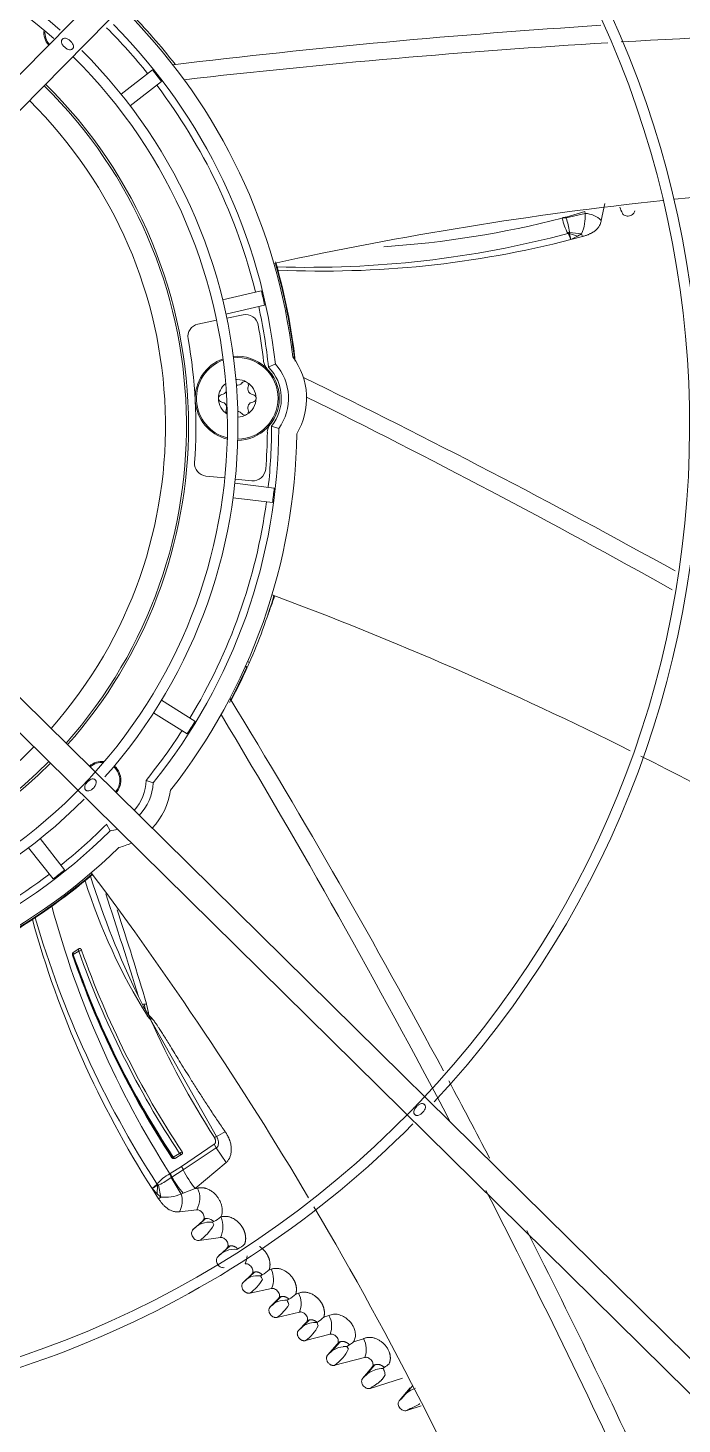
# Model space of a CAD drawing. Header units: millimetres. Extents: x 113490 to 142599, y -20467 to 115.
# Drawn here: x 131372.2 to 131527.9, y -10526.5 to -10194.2 of the extents above; entities that cross this region are included whole.
import ezdxf

# ---------------------------------------------------------------- set-up
doc = ezdxf.new("R2010")
doc.units = ezdxf.units.MM
doc.layers.add('DV3_0', color=7, linetype='Continuous')

msp = doc.modelspace()

# ---------------------------------------------------------------- linework, layer by layer
at = {"layer": 'DV3_0', "color": 7, "linetype": 'Continuous', "lineweight": 15}
for p, q in [((131455.86, -10118.57), (131305.36, -10271.19)), ((131310.28, -10274.75), (131460.19, -10122.73)), ((131401.88, -10204.23), (131394.44, -10210.05)), ((131404.03, -10206.99), (131396.6, -10212.8)), ((131508.72, -10240.09), (131509.54, -10236.04)), ((131499.42, -10239.5), (131499.4, -10239.42)), ((131500.38, -10239.46), (131500.33, -10239.31)), ((131504.85, -10238.41), (131500.38, -10239.46)), ((131500.39, -10239.5), (131500.38, -10239.46)), ((131500.79, -10243.18), (131501.15, -10242.76)), ((131500.83, -10243.21), (131501.16, -10242.9)), ((131500.88, -10243.26), (131500.83, -10243.21)), ((131500.88, -10243.26), (131501.12, -10243.17)), ((131501.16, -10242.9), (131501.15, -10242.76)), ((131504.04, -10243.26), (131501.16, -10242.9)), ((131504.24, -10243.88), (131501.46, -10244.62)), ((131427.8, -10256.82), (131418.6, -10258.94)), ((131428.59, -10260.23), (131419.39, -10262.35)), ((131412.71, -10264.76), (131417.15, -10263.84)), ((131419.6, -10263.33), (131423.48, -10262.52)), ((131429.5, -10274.99), (131431.14, -10274.23)), ((131430.24, -10288.99), (131431.94, -10289.57)), ((131623.33, -10603.11), (131314.04, -10298.11)), ((131310.48, -10303.03), (131619.15, -10607.41)), ((131419.12, -10301.36), (131414.6, -10300.91)), ((131430.87, -10303.76), (131421.5, -10302.61)), ((131425.55, -10302.01), (131421.6, -10301.61)), ((131430.44, -10307.23), (131421.07, -10306.08)), ((131412.01, -10359.27), (131404.01, -10354.27)), ((131410.16, -10362.24), (131402.15, -10357.24)), ((131400.37, -10373.32), (131402.06, -10373.94)), ((131390.99, -10383.74), (131391.79, -10385.35)), ((131378.24, -10396.79), (131372.42, -10389.35)), ((131380.99, -10394.63), (131375.18, -10387.19)), ((131383.16, -10414.2), (131384.45, -10413.35)), ((131382.87, -10414.9), (131382.93, -10414.8)), ((131383.05, -10414.8), (131384.34, -10413.95)), ((131400.71, -10428.77), (131400.61, -10428.62)), ((131400.71, -10428.77), (131400.7, -10428.63)), ((131400.92, -10428.97), (131400.91, -10428.67)), ((131408.84, -10465.24), (131416.58, -10459.94)), ((131416.58, -10459.94), (131417.09, -10460.82)), ((131416.62, -10458.31), (131417.12, -10458.09)), ((131406.71, -10463.08), (131406.53, -10463.15)), ((131408.34, -10462.11), (131406.84, -10463.01)), ((131408.89, -10462.31), (131407.39, -10463.22)), ((131409.23, -10466.03), (131417.09, -10460.82)), ((131417.09, -10460.82), (131419.41, -10464.29)), ((131406.12, -10466.91), (131408.84, -10465.24)), ((131406.51, -10467.76), (131409.23, -10466.03)), ((131402.92, -10469.5), (131402.96, -10469.44)), ((131402.92, -10469.5), (131403.08, -10469.71)), ((131402.96, -10469.44), (131403.35, -10469.66)), ((131402.97, -10469.39), (131403.48, -10469.61)), ((131403.35, -10469.66), (131403.48, -10469.61)), ((131403.89, -10472.51), (131403.35, -10469.66)), ((131406.05, -10466.95), (131406.12, -10466.91)), ((131406.35, -10467.87), (131406.38, -10467.85)), ((131406.38, -10467.85), (131406.51, -10467.76)), ((131408.75, -10471.78), (131406.38, -10467.85)), ((131403.36, -10472.9), (131401.8, -10470.48)), ((131412.09, -10470.49), (131409.23, -10471.59)), ((131408.33, -10475.98), (131412.42, -10475.53)), ((131413.87, -10478.14), (131411.54, -10480.25)), ((131414.44, -10477.69), (131412.74, -10479.23)), ((131416.16, -10478.51), (131416.51, -10478.33)), ((131416.52, -10479.13), (131416.16, -10478.51)), ((131418.08, -10482.14), (131413, -10482.86)), ((131417.42, -10486.72), (131419.58, -10484.71)), ((131420.27, -10484.15), (131418.58, -10485.71)), ((131421.98, -10484.94), (131422.18, -10484.83)), ((131423.89, -10483.67), (131423.83, -10483.69)), ((131430.11, -10489.69), (131429.66, -10489.81)), ((131423.48, -10492.83), (131425.48, -10490.91)), ((131426.14, -10490.36), (131423.96, -10492.44)), ((131427.57, -10491.26), (131428.03, -10490.99)), ((131427.57, -10491.26), (131427.83, -10491.66)), ((131427.83, -10491.66), (131428.06, -10492.09)), ((131430.22, -10494.27), (131425.05, -10495.36)), ((131432.49, -10496.2), (131430.38, -10498.27)), ((131436.66, -10495.39), (131435.98, -10495.59)), ((131429.91, -10498.66), (131431.83, -10496.75)), ((131436.86, -10499.88), (131431.53, -10501.14)), ((131433.93, -10497.07), (131434.37, -10496.8)), ((131434.17, -10497.57), (131434.38, -10498.09)), ((131436.66, -10504.22), (131438.52, -10502.31)), ((131436.66, -10504.22), (131437.73, -10503.22)), ((131439.16, -10501.76), (131437.13, -10503.83)), ((131441.06, -10502.32), (131441.21, -10502.75)), ((131441.21, -10502.75), (131441.33, -10503.17)), ((131443.88, -10500.67), (131442.68, -10501.06)), ((131444.15, -10505.13), (131438.33, -10506.66)), ((131452.11, -10506.2), (131449.74, -10506.96)), ((131443.57, -10510.16), (131445.89, -10507.49)), ((131446.56, -10506.92), (131444.63, -10509.13)), ((131447.26, -10508.1), (131448.13, -10508.05)), ((131448.13, -10508.05), (131448.75, -10507.64)), ((131448.13, -10508.05), (131448.35, -10508.34)), ((131448.35, -10508.34), (131448.57, -10508.66)), ((131452.39, -10510.67), (131445.29, -10512.54)), ((131451.91, -10515.69), (131454.16, -10512.99)), ((131454.83, -10512.41), (131452.99, -10514.6)), ((131456.73, -10513.26), (131457.05, -10513.04)), ((131451.91, -10515.69), (131453.25, -10514.41)), ((131461.4, -10515.62), (131453.7, -10518.02)), ((131456.29, -10513.3), (131456.73, -10513.26)), ((131457.08, -10513.96), (131457.16, -10514.24)), ((131460.62, -10521), (131463.23, -10517.9)), ((131463.89, -10517.35), (131461.12, -10520.61)), ((131465.82, -10522.16), (131462.45, -10523.3))]:
    msp.add_line(p, q, dxfattribs=at)
at = {"layer": 'DV3_0', "color": 7, "linetype": 'Continuous', "lineweight": 20}
for p, q in [((131499.42, -10239.52), (131499.42, -10239.5)), ((131500.33, -10239.31), (131504.82, -10237.9)), ((131504.82, -10237.9), (131504.85, -10238.41)), ((131500.83, -10243.21), (131500.79, -10243.18)), ((131501.46, -10244.62), (131500.88, -10243.26)), ((131501.12, -10243.17), (131503.07, -10243.84)), ((131503.07, -10243.84), (131501.46, -10244.62)), ((131504.04, -10243.26), (131503.07, -10243.84)), ((131504.24, -10243.88), (131504.04, -10243.26)), ((131424.38, -10346.6), (131424.25, -10346.54)), ((131399.5, -10426.65), (131398.54, -10424.79)), ((131400.27, -10428.05), (131399.95, -10426.6)), ((131400.91, -10428.67), (131400.49, -10426.55)), ((131400.61, -10428.62), (131400.27, -10428.05)), ((131400.61, -10428.62), (131400.7, -10428.63)), ((131400.91, -10429.06), (131400.67, -10429.39)), ((131401.44, -10430.2), (131400.67, -10429.39)), ((131400.7, -10428.63), (131400.91, -10428.67)), ((131400.82, -10428.94), (131400.71, -10428.77)), ((131400.82, -10428.94), (131400.92, -10428.97)), ((131400.91, -10429.06), (131400.92, -10428.97)), ((131401.17, -10429.63), (131400.91, -10429.06)), ((131401.44, -10430.2), (131401.17, -10429.63)), ((131401.44, -10430.2), (131401.68, -10429.87)), ((131417.12, -10458.09), (131401.44, -10430.2)), ((131419.41, -10464.29), (131412.09, -10470.49)), ((131401.8, -10470.48), (131402.92, -10469.5)), ((131402.96, -10469.44), (131402.97, -10469.39)), ((131403.08, -10469.71), (131403.04, -10471.76)), ((131406.03, -10466.96), (131406.05, -10466.95)), ((131403.04, -10471.76), (131401.8, -10470.48)), ((131403.89, -10472.51), (131403.04, -10471.76)), ((131403.36, -10472.9), (131403.89, -10472.51)), ((131409.23, -10471.59), (131408.75, -10471.78))]:
    msp.add_line(p, q, dxfattribs=at)
at = {"layer": 'DV3_0', "color": 7, "linetype": 'Continuous', "lineweight": 15}
for centre, radius, start, end in [((131296.24, -10288.99), 236, 317.0271, 45.7088), ((131296.24, -10288.99), 233.5, 316.4663, 45.8392), ((131296.24, -10288.99), 126, 48.3991, 135.1791), ((131296.24, -10288.99), 123.5, 48.3006, 90), ((131296.24, -10288.99), 140.5, 37.8001, 44.5323), ((131296.24, -10288.99), 134, 38.7483, 45.0009), ((131296.24, -10288.99), 135.7, 6.2429, 44.7571), ((131296.24, -10288.99), 140, 6.7677, 44.2323), ((131626.61, -12030.74), 1840.9, 93.67624, 96.85972), ((131626.5, -12115.65), 1921.39, 90.02851, 93.37418), ((131380.55, -10195.35), 4.5, 172.604, 221.7492), ((131380.55, -10195.35), 4.25, 174.8173, 221.5341), ((131296.24, -10288.99), 126, 318.4756, 45.1616), ((131626.5, -12115.65), 1921.39, 93.4677, 96.48783), ((131296.24, -10288.99), 123.5, 317.6348, 45.2819), ((131296.24, -10288.99), 113.75, 318.4247, 45.4011), ((131296.24, -10288.99), 114.25, 0, 45.4011), ((131296.24, -10288.99), 134, 13.7483, 37.2517), ((131616.17, -11102.61), 872.25, 88.82742, 95.92318), ((131616.17, -11102.61), 872.25, 96.10944, 102.2715), ((131518.21, -10235.69), 5.19, 193.4825, 210.9685), ((131441.98, -10016.98), 229.83, 273.7436, 284.4718), ((131500.02, -10242.43), 3, 83.1052, 101.6036), ((131499.97, -10242.43), 2.96, 81.7265, 100.6224), ((131510.33, -10237.54), 11.08, 190.2785, 210.594), ((131470.61, -10248.16), 31.02, 10.0291, 16.2291), ((131504.73, -10243.98), 5.57, 44.234, 88.773), ((131439.03, -10010.5), 240.73, 268.2172, 284.865), ((131500.7, -10242.97), 0.473, 334.4881, 7.6188), ((131442.47, -10016.41), 235.71, 267.3918, 284.4925), ((131296.24, -10288.99), 140.5, 6.3104, 16.1431), ((131296.24, -10288.99), 134, 5.9991, 12.2517), ((131424.09, -10265.46), 3, 10.4277, 101.75), ((131413.32, -10267.7), 3, 101.75, 190.3054), ((131296.24, -10288.99), 133, 6.6363, 10.4277), ((131296.24, -10288.99), 116, 355.6946, 10.3054), ((131422.07, -10282.4), 10, 109.6905, 256.3095), ((131422.07, -10282.4), 10, 0, 95.2742), ((131431.33, -10273.27), 3, 186.6363, 224.568), ((131422.07, -10282.4), 16.5, 329.1138, 36.8862), ((131422.07, -10282.4), 10.5, 321.1098, 44.8902), ((131422.07, -10282.4), 12.2, 324.0148, 41.9852), ((131422.07, -10282.4), 4.48, 127.8113, 180), ((131418.19, -10280.16), 1.36, 277.5224, 338.4565), ((131422.07, -10282.4), 4.48, 90, 94.0175), ((131422.07, -10277.92), 1.36, 261.428, 322.4776), ((131422.07, -10282.4), 4.47, 60, 90), ((131423.86, -10279.3), 0.895, 60, 142.4776), ((131422.07, -10282.4), 4.48, 0, 60), ((131423.86, -10279.3), 0.895, 337.5224, 60), ((131425.94, -10280.16), 1.36, 157.5224, 262.4776), ((130632.29, -11933.2), 1841.3, 60.95292, 64.05747), ((131418.49, -10282.4), 0.895, 97.5224, 180), ((131422.07, -10282.4), 4.48, 180, 238.1887), ((131418.49, -10282.4), 0.895, 180, 262.4776), ((131418.19, -10284.63), 1.36, 337.5224, 82.4776), ((131422.07, -10282.4), 10, 270, 0), ((131422.07, -10282.4), 4.48, 300, 0), ((131425.94, -10284.63), 1.36, 97.5224, 202.4776), ((131425.65, -10282.4), 0.895, 0, 82.4776), ((131425.65, -10282.4), 0.895, 277.5224, 0), ((130586.55, -12004.18), 1921.33, 60.74083, 63.6758), ((131420.28, -10285.5), 0.895, 157.5224, 230.5125), ((131422.07, -10286.87), 1.36, 37.5224, 84.745), ((131422.07, -10282.4), 4.48, 271.9825, 300), ((131423.86, -10285.5), 0.895, 217.5224, 300), ((131423.86, -10285.5), 0.895, 300, 22.4776), ((131296.24, -10288.99), 114.25, 318.4114, 0), ((131296.24, -10288.99), 135.7, 321.2429, 359.7571), ((131296.24, -10288.99), 133, 355.5723, 359.3637), ((131432.23, -10290.5), 3, 141.432, 179.3637), ((131296.24, -10288.99), 134, 353.7483, 0.0009), ((131296.24, -10288.99), 140, 321.7677, 359.2323), ((131414.9, -10297.92), 3, 175.6946, 264.25), ((131425.85, -10299.03), 3, 264.25, 355.5723), ((131296.24, -10288.99), 134, 328.7483, 352.2517), ((131296.24, -10288.99), 140.5, 336.3104, 343.3028), ((131309.83, -10290), 127.37, 339.734, 341.9536), ((131125.51, -11146.42), 872.25, 63.43384, 69.5445), ((131296.24, -10288.99), 140.5, 332.3654, 335.7939), ((129849.13, -11313.07), 1840.9, 28.22591, 31.40572), ((129771.86, -11348.24), 1921.39, 27.72245, 31.03383), ((131296.24, -10288.99), 134, 320.9991, 327.2517), ((131296.24, -10288.99), 114.25, 251.4688, 315.4011), ((131296.24, -10288.99), 113.75, 252.7316, 315.4011), ((131389.87, -10373.3), 4.5, 82.604, 131.7492), ((131389.87, -10373.3), 4.25, 84.8173, 131.5341), ((131389.87, -10373.3), 4.25, 0, 48), ((131389.87, -10373.3), 4.5, 0, 48), ((131125.51, -11146.42), 872.25, 56.07412, 63.24774), ((131296.24, -10288.99), 123.5, 316.2428, 317.6348), ((131389.87, -10373.3), 4.25, 319.2681, 0), ((131389.87, -10373.3), 4.5, 318, 0), ((131389.87, -10373.3), 10.5, 316.9653, 359.8902), ((131296.24, -10288.99), 123.5, 226.1082, 316.2428), ((131389.87, -10373.3), 12.2, 316.7471, 356.9852), ((131389.87, -10373.3), 16.5, 316.3964, 351.8862), ((131296.24, -10288.99), 126, 270, 315.2026), ((131296.24, -10288.99), 135.7, 276.2429, 314.7571), ((131296.24, -10288.99), 134, 308.7483, 315.0009), ((131389.87, -10373.3), 12.2, 279.0148, 287.4816), ((131296.24, -10288.99), 140, 276.7677, 314.2323), ((131389.87, -10373.3), 16.5, 284.1138, 295.142), ((131296.24, -10288.99), 134, 283.7483, 307.2517), ((131296.24, -10288.99), 140.5, 299.6325, 310.6019), ((130689.06, -10918.01), 872.25, 30.70257, 36.8175), ((131600.14, -10343.25), 230.17, 195.1216, 212.5095), ((131600.64, -10343.63), 235.85, 195.4508, 212.5348), ((131605.36, -10338.44), 241.06, 196.2834, 212.9029), ((131383.48, -10414.74), 0.635, 120.3769, 194.3524), ((131585.84, -10345.28), 214.58, 198.9328, 213.3194), ((131383.39, -10414.63), 0.493, 117.9807, 200.505), ((131587.03, -10344.28), 215.94, 199.0626, 213.3779), ((131587.49, -10343.91), 216.38, 199.1244, 213.3976), ((131383.63, -10410.79), 3.25, 282.6415, 295.2259), ((131591.01, -10341.02), 219.15, 199.4393, 213.5401), ((131591.29, -10340.87), 218.76, 199.4529, 213.5312), ((131403.43, -10427.07), 3.21, 215.5979, 218.278), ((131592.32, -10345.25), 208.93, 203.992, 212.7603), ((131296.24, -10288.99), 551.5, 285.4775, 344.5225), ((129849.13, -11313.07), 1840.9, 27.49382, 28.13982), ((131296.24, -10288.99), 233.5, 315.7154, 316.4663), ((131296.24, -10288.99), 233.5, 225.7814, 315.7154), ((131296.24, -10288.99), 236, 270, 315.2644), ((131396.17, -10417.63), 45.56, 297.3771, 300.36), ((131406.27, -10462.06), 1.11, 293.1128, 301.0288), ((131407.12, -10462.82), 0.486, 212.6809, 304.1901), ((131405.14, -10456.64), 6.34, 300.3343, 306.7823), ((131411.35, -10476.8), 11.19, 118.3562, 138.4923), ((131403.14, -10469.23), 0.478, 262.6265, 295.5933), ((131389.15, -10442.63), 30.55, 297.9795, 304.2758), ((131403.46, -10468.36), 2.93, 9.6098, 28.6807), ((131403.47, -10468.42), 2.97, 10.9843, 29.6557), ((131403.45, -10473.38), 5.53, 331.8842, 16.797), ((131377.12, -10292.84), 181.06, 281.1372, 281.3151), ((131407.43, -10472.73), 5.72, 330.7489, 24.2522), ((129771.86, -11348.24), 1921.39, 24.56568, 27.16861), ((130689.06, -10918.01), 872.25, 23.32871, 30.53654), ((131415.46, -10483.66), 5.2, 82.2332, 138.9483), ((131407.01, -10473.69), 10.96, 303.1447, 330.2122), ((131414.06, -10472.7), 6.13, 293.4978, 312.3418), ((131412.66, -10479.56), 6, 334.5296, 22.8148), ((131418.27, -10477.3), 0.106, 127.455, 138.9521), ((129849.13, -11313.07), 1840.9, 24.60001, 26.89057), ((131421.38, -10490.13), 5.22, 83.3621, 139.2655), ((131419.66, -10479.42), 5.97, 295.061, 314.3575), ((131418.79, -10486.06), 5.64, 335.6062, 355.4046), ((131425.43, -10485.67), 5.92, 296.0332, 315.5868), ((131425.29, -10492.1), 5.39, 336.3081, 26.5856), ((131426.95, -10495.75), 4.54, 82.1058, 139.9003), ((131420.46, -10488.1), 8.58, 302.2935, 332.2899), ((131431.7, -10491.55), 5.89, 296.95, 316.6197), ((131432.08, -10497.84), 5.2, 336.8968, 28.1141), ((131433.37, -10501.54), 4.5, 82.8527, 140.2674), ((131425.56, -10492.71), 10.33, 305.3082, 328.6579), ((131428.1, -10500.13), 6.59, 22.8107, 27.6678), ((131440.77, -10507.86), 5.55, 87.0019, 123.1926), ((131432.19, -10498.33), 10.35, 306.4065, 332.1042), ((131438.32, -10497.14), 5.86, 297.8556, 317.9842), ((131439.48, -10503.17), 5.06, 337.2472, 29.5928), ((131447.73, -10508.72), 5.06, 337.3362, 29.9393), ((131447.87, -10513.53), 5.46, 96.3262, 141.9258), ((131438.88, -10503.8), 10.84, 306.252, 333.384), ((131446, -10502.5), 5.83, 298.135, 309.9847), ((131454.15, -10507.99), 5.82, 299.8593, 314.3251), ((131456.96, -10519.87), 6.6, 95.7956, 124.1612), ((131451.27, -10515.53), 6.03, 7.0938, 12.3213), ((131469.7, -10528.19), 11.58, 133.2213, 141.6416), ((131466.24, -10523.81), 6.04, 106.4811, 137.7838)]:
    msp.add_arc(centre, radius, start, end, dxfattribs=at)
at = {"layer": 'DV3_0', "color": 7, "linetype": 'Continuous', "lineweight": 20}
for centre, radius, start, end in [((131296.24, -10288.99), 108.75, 318.5638, 45.4011), ((131500.19, -10242.2), 2.89, 87.0676, 105.6955), ((131494.28, -10239.14), 10.59, 337.0766, 3.9275), ((131466.14, -10252.08), 36.1, 11.929, 14.2834), ((131296.24, -10288.99), 140.35, 6.5068, 15.9471), ((131422.07, -10282.4), 9.71, 110.0694, 255.9306), ((131422.07, -10282.4), 9.71, 0, 95.2074), ((131422.07, -10282.4), 9.71, 270.7926, 0), ((131296.24, -10288.99), 140.35, 332.0548, 335.7939), ((131296.24, -10288.99), 108.75, 249.0395, 315.4011), ((131296.24, -10288.99), 140.35, 299.6151, 310.5445), ((131591.69, -10331.41), 214.54, 197.5546, 205.8027), ((131521.78, -10354.14), 142.58, 197.5793, 211.8537), ((130121.51, -10815.84), 1335.56, 17.02527, 18.12677), ((130665.91, -10644.7), 766.29, 16.54046, 18.29437), ((131440.79, -10404.77), 46.74, 207.9173, 209.8819), ((131516.79, -10319.85), 159.23, 223.3026, 223.7042), ((131406.42, -10466.94), 2.96, 17.8925, 35.1018), ((131427.02, -10457.75), 19.62, 204.9566, 220.4757), ((131383.6, -10438.77), 36.56, 299.8509, 302.1929), ((131403.74, -10468.5), 2.86, 14.9315, 33.7265), ((131424.56, -10457.83), 20.6, 208.8348, 221.922), ((131404.79, -10461.92), 10.63, 265.1255, 291.8661)]:
    msp.add_arc(centre, radius, start, end, dxfattribs=at)
at = {"layer": 'DV3_0', "color": 7, "linetype": 'Continuous', "lineweight": 15}
for centre, major_axis, ratio, start_param, end_param in [((131399.76, -10208.11), (13.43, -17.19), 0.186545, 1.490488, 1.651105), ((131424.24, -10259.44), (4.91, -21.26), 0.186545, 1.490488, 1.651105), ((131426.63, -10305), (-2.66, -21.65), 0.186545, 1.490488, 1.651105), ((131252.75, -10274.04), (176.32, -60.71), 0.866796, -0.078814, -0.070986), ((131407.65, -10358.61), (-11.56, -18.5), 0.186545, 1.490488, 1.651105), ((131377.12, -10392.51), (-17.19, -13.43), 0.186545, 1.490488, 1.651105)]:
    msp.add_ellipse(centre, major_axis=major_axis, ratio=ratio, start_param=start_param, end_param=end_param, dxfattribs=at)
at = {"layer": 'DV3_0', "color": 7, "linetype": 'Continuous', "lineweight": 20}
for centre, major_axis, ratio, start_param, end_param in [((131423.93, -10346.39), (0.456, -0.205), 0.498451, 0, 1.57124), ((131423.93, -10346.39), (0.302, -0.399), 0.432332, 0.901374, 1.803204), ((131424.44, -10345.24), (0.458, -0.201), 0.498743, 0, 1.571241), ((131379.24, -10442.2), (36.82, 12.36), 0.272936, 0.884781, 0.899668), ((131379.24, -10442.2), (36.82, 12.36), 0.272936, 0.867185, 0.884781)]:
    msp.add_ellipse(centre, major_axis=major_axis, ratio=ratio, start_param=start_param, end_param=end_param, dxfattribs=at)
at = {"layer": 'DV3_0', "color": 7, "linetype": 'Continuous', "lineweight": 15}
for points, knots in [([(131382.87, -10199.23), (131382.82, -10199.27), (131382.73, -10199.35), (131382.49, -10199.46), (131382.09, -10199.5), (131381.65, -10199.32), (131381.26, -10199.05), (131380.85, -10198.7), (131380.44, -10198.24), (131380.2, -10197.71), (131380.22, -10197.32), (131380.33, -10197.09), (131380.41, -10197), (131380.45, -10196.95)], [0, 0, 0, 0, 0.040646, 0.082274, 0.181944, 0.323646, 0.41357, 0.509807, 0.690903, 0.824258, 0.919018, 0.959797, 1, 1, 1, 1]), ([(131380.45, -10196.95), (131380.5, -10196.91), (131380.59, -10196.83), (131380.83, -10196.71), (131381.24, -10196.67), (131381.68, -10196.85), (131382.08, -10197.11), (131382.39, -10197.38), (131382.67, -10197.68), (131382.94, -10198.05), (131383.13, -10198.46), (131383.1, -10198.85), (131382.99, -10199.09), (131382.91, -10199.18), (131382.87, -10199.23)], [0, 0, 0, 0, 0.040717, 0.082601, 0.183674, 0.325225, 0.413967, 0.5088, 0.602375, 0.688214, 0.822702, 0.918959, 0.959862, 1, 1, 1, 1]), ([(131504.24, -10243.88), (131504.36, -10243.85), (131504.59, -10243.79), (131504.93, -10243.68), (131505.25, -10243.57), (131505.55, -10243.46), (131505.83, -10243.34), (131506.1, -10243.21), (131506.36, -10243.09), (131506.59, -10242.96), (131506.82, -10242.82), (131507.03, -10242.68), (131507.22, -10242.53), (131507.4, -10242.38), (131507.62, -10242.19), (131507.87, -10241.93), (131508.12, -10241.6), (131508.33, -10241.25), (131508.5, -10240.88), (131508.63, -10240.5), (131508.69, -10240.23), (131508.72, -10240.09)], [0, 0, 0, 0, 0.056641, 0.110783, 0.162557, 0.212098, 0.259543, 0.305035, 0.348719, 0.390746, 0.431269, 0.470446, 0.508434, 0.545395, 0.581486, 0.649318, 0.716602, 0.784371, 0.853612, 0.925225, 1, 1, 1, 1]), ([(131513.76, -10238.37), (131513.81, -10238.49), (131513.98, -10238.71), (131514.37, -10238.95), (131514.87, -10239.05), (131515.41, -10239), (131515.92, -10238.81), (131516.31, -10238.52), (131516.58, -10238.18), (131516.68, -10237.92), (131516.7, -10237.79)], [0, 0, 0, 0, 0.124936, 0.249948, 0.37496, 0.499972, 0.624984, 0.749995, 0.875007, 1, 1, 1, 1]), ([(131386, -10375.62), (131385.96, -10375.58), (131385.88, -10375.49), (131385.76, -10375.25), (131385.73, -10374.84), (131385.91, -10374.4), (131386.17, -10374.01), (131386.53, -10373.6), (131386.99, -10373.19), (131387.52, -10372.95), (131387.9, -10372.98), (131388.14, -10373.09), (131388.23, -10373.17), (131388.27, -10373.2)], [0, 0, 0, 0, 0.040646, 0.082274, 0.181944, 0.323646, 0.41357, 0.509807, 0.690903, 0.824258, 0.919018, 0.959797, 1, 1, 1, 1]), ([(131388.27, -10373.2), (131388.31, -10373.25), (131388.4, -10373.34), (131388.51, -10373.59), (131388.55, -10373.99), (131388.38, -10374.44), (131388.12, -10374.83), (131387.85, -10375.15), (131387.55, -10375.43), (131387.18, -10375.7), (131386.77, -10375.88), (131386.38, -10375.85), (131386.14, -10375.74), (131386.05, -10375.66), (131386, -10375.62)], [0, 0, 0, 0, 0.040717, 0.082601, 0.183674, 0.325225, 0.413967, 0.5088, 0.602375, 0.688214, 0.822702, 0.918959, 0.959862, 1, 1, 1, 1]), ([(131384.34, -10413.95), (131384.28, -10413.84), (131384.26, -10413.71), (131384.3, -10413.48), (131384.36, -10413.39), (131384.45, -10413.35)], [0, 0, 0, 0, 0.5, 0.5, 1, 1, 1, 1]), ([(131384.45, -10413.35), (131384.46, -10413.34), (131384.49, -10413.33), (131384.54, -10413.31), (131384.6, -10413.31), (131384.67, -10413.33), (131384.75, -10413.37), (131384.84, -10413.43), (131384.91, -10413.52), (131384.98, -10413.62), (131385, -10413.69), (131385.02, -10413.72)], [0, 0, 0, 0, 0.075079, 0.150644, 0.228664, 0.352639, 0.477385, 0.607267, 0.740203, 0.871682, 1, 1, 1, 1]), ([(131383.05, -10414.8), (131383.02, -10414.8), (131382.97, -10414.81), (131382.94, -10414.81), (131382.93, -10414.8)], [0, 0, 0, 0, 0.499963, 1, 1, 1, 1]), ([(131383.05, -10414.8), (131383.05, -10414.78), (131383.03, -10414.74), (131383.01, -10414.69), (131382.99, -10414.62), (131382.98, -10414.54), (131382.98, -10414.44), (131383.01, -10414.36), (131383.05, -10414.29), (131383.1, -10414.23), (131383.14, -10414.21), (131383.16, -10414.2)], [0, 0, 0, 0, 0.068654, 0.146101, 0.232585, 0.334041, 0.480381, 0.632297, 0.740255, 0.880768, 1, 1, 1, 1]), ([(131464.33, -10452.86), (131464.29, -10452.81), (131464.21, -10452.72), (131464.09, -10452.49), (131464.06, -10452.09), (131464.23, -10451.65), (131464.5, -10451.26), (131464.77, -10450.95), (131465.08, -10450.67), (131465.45, -10450.4), (131465.87, -10450.21), (131466.26, -10450.24), (131466.49, -10450.35), (131466.58, -10450.43), (131466.63, -10450.47)], [0, 0, 0, 0, 0.040488, 0.081902, 0.180627, 0.320355, 0.409206, 0.504808, 0.600124, 0.687341, 0.822717, 0.918807, 0.959755, 1, 1, 1, 1]), ([(131466.63, -10450.47), (131466.67, -10450.51), (131466.75, -10450.6), (131466.87, -10450.85), (131466.9, -10451.25), (131466.73, -10451.68), (131466.46, -10452.07), (131466.19, -10452.38), (131465.89, -10452.66), (131465.52, -10452.94), (131465.1, -10453.12), (131464.7, -10453.09), (131464.47, -10452.98), (131464.37, -10452.9), (131464.33, -10452.86)], [0, 0, 0, 0, 0.040529, 0.082096, 0.181604, 0.321297, 0.409637, 0.504692, 0.598943, 0.685714, 0.821727, 0.918717, 0.959765, 1, 1, 1, 1]), ([(131407.39, -10463.22), (131407.36, -10463.23), (131407.32, -10463.26), (131407.24, -10463.29), (131407.16, -10463.32), (131407.06, -10463.34), (131406.94, -10463.35), (131406.81, -10463.34), (131406.7, -10463.3), (131406.6, -10463.24), (131406.55, -10463.18), (131406.53, -10463.15)], [0, 0, 0, 0, 0.099456, 0.197178, 0.293807, 0.390006, 0.537714, 0.671041, 0.795208, 0.901241, 1, 1, 1, 1]), ([(131406.84, -10463.01), (131406.91, -10463.12), (131407.02, -10463.2), (131407.22, -10463.28), (131407.32, -10463.27), (131407.39, -10463.22)], [0, 0, 0, 0, 0.5, 0.5, 1, 1, 1, 1]), ([(131408.34, -10462.11), (131408.35, -10462.12), (131408.37, -10462.15), (131408.41, -10462.19), (131408.44, -10462.22), (131408.49, -10462.26), (131408.54, -10462.3), (131408.63, -10462.35), (131408.73, -10462.36), (131408.82, -10462.35), (131408.87, -10462.32), (131408.89, -10462.31)], [0, 0, 0, 0, 0.074951, 0.140477, 0.196539, 0.243124, 0.374483, 0.49079, 0.674123, 0.840338, 1, 1, 1, 1]), ([(131408.94, -10461.71), (131408.95, -10461.73), (131408.97, -10461.77), (131409, -10461.83), (131409.02, -10461.9), (131409.04, -10461.98), (131409.04, -10462.07), (131409.02, -10462.17), (131408.97, -10462.25), (131408.92, -10462.29), (131408.89, -10462.31)], [0, 0, 0, 0, 0.086581, 0.173323, 0.261691, 0.392619, 0.521302, 0.685994, 0.841523, 1, 1, 1, 1]), ([(131403.36, -10472.9), (131403.43, -10473), (131403.56, -10473.2), (131403.77, -10473.49), (131403.97, -10473.76), (131404.17, -10474.01), (131404.37, -10474.24), (131404.57, -10474.46), (131404.77, -10474.66), (131404.97, -10474.85), (131405.17, -10475.02), (131405.37, -10475.17), (131405.57, -10475.31), (131405.76, -10475.44), (131406.02, -10475.59), (131406.34, -10475.74), (131406.73, -10475.88), (131407.12, -10475.97), (131407.52, -10476.02), (131407.93, -10476.03), (131408.2, -10476), (131408.33, -10475.98)], [0, 0, 0, 0, 0.057027, 0.111487, 0.163518, 0.213259, 0.260853, 0.306447, 0.350191, 0.392239, 0.432746, 0.471873, 0.509778, 0.546624, 0.582569, 0.6503, 0.717455, 0.785065, 0.854112, 0.925494, 1, 1, 1, 1]), ([(131412.64, -10470.38), (131412.7, -10470.36), (131412.82, -10470.33), (131413, -10470.3), (131413.18, -10470.28), (131413.36, -10470.27), (131413.55, -10470.26), (131413.73, -10470.27), (131413.92, -10470.29), (131414.11, -10470.32), (131414.3, -10470.35), (131414.49, -10470.4), (131414.68, -10470.46), (131415.08, -10470.6), (131415.67, -10470.88), (131416.41, -10471.4), (131417.02, -10472.01), (131417.52, -10472.64), (131417.9, -10473.29), (131418.21, -10473.96), (131418.38, -10474.56), (131418.47, -10475.06), (131418.51, -10475.44), (131418.52, -10475.82), (131418.49, -10476.18), (131418.43, -10476.54), (131418.34, -10476.89), (131418.25, -10477.11), (131418.21, -10477.22)], [0, 0, 0, 0, 0.01916, 0.038106, 0.056888, 0.075557, 0.094165, 0.112765, 0.131411, 0.150154, 0.169045, 0.188136, 0.207474, 0.227106, 0.308139, 0.388604, 0.471786, 0.538196, 0.605101, 0.673066, 0.74109, 0.778944, 0.816044, 0.852661, 0.889074, 0.925575, 0.962455, 1, 1, 1, 1]), ([(131412.42, -10475.53), (131412.88, -10475.48), (131413.44, -10475.75), (131414.01, -10476.54), (131414.15, -10476.88), (131414.21, -10477.56), (131414.12, -10477.91), (131413.87, -10478.14)], [0, 0, 0, 0, 0.5, 0.5, 0.75, 0.75, 1, 1, 1, 1]), ([(131416.51, -10478.33), (131416.05, -10477.9), (131415.49, -10477.63), (131414.52, -10477.56), (131414.1, -10477.75), (131413.87, -10478.14)], [0, 0, 0, 0, 0.5, 0.5, 1, 1, 1, 1]), ([(131423.83, -10483.69), (131423.85, -10483.64), (131423.89, -10483.53), (131423.94, -10483.37), (131423.98, -10483.2), (131424.01, -10483.04), (131424.04, -10482.87), (131424.06, -10482.71), (131424.07, -10482.54), (131424.08, -10482.37), (131424.07, -10482.2), (131424.07, -10482.04), (131424.05, -10481.87), (131424.03, -10481.71), (131424.01, -10481.55), (131423.97, -10481.39), (131423.94, -10481.23), (131423.9, -10481.07), (131423.85, -10480.92), (131423.8, -10480.76), (131423.74, -10480.62), (131423.69, -10480.47), (131423.62, -10480.32), (131423.56, -10480.18), (131423.49, -10480.05), (131423.42, -10479.91), (131423.34, -10479.78), (131423.27, -10479.65), (131423.19, -10479.53), (131423.1, -10479.41), (131423.02, -10479.29), (131422.94, -10479.18), (131422.85, -10479.07), (131422.77, -10478.97), (131422.68, -10478.86), (131422.59, -10478.77), (131422.37, -10478.53), (131422, -10478.19), (131421.45, -10477.79), (131420.9, -10477.49), (131420.43, -10477.3), (131420.04, -10477.19), (131419.72, -10477.13), (131419.4, -10477.09), (131419.09, -10477.08), (131418.79, -10477.1), (131418.49, -10477.14), (131418.3, -10477.19), (131418.21, -10477.22)], [0, 0, 0, 0, 0.018271, 0.036367, 0.054293, 0.072053, 0.089651, 0.107087, 0.124357, 0.141458, 0.15839, 0.17515, 0.19174, 0.208158, 0.224405, 0.240482, 0.256387, 0.272115, 0.287663, 0.303028, 0.318207, 0.3332, 0.348005, 0.36262, 0.377045, 0.391281, 0.405327, 0.419176, 0.432823, 0.446261, 0.459487, 0.4725, 0.485297, 0.497878, 0.510245, 0.522398, 0.534339, 0.599607, 0.661765, 0.720651, 0.776416, 0.808812, 0.841042, 0.873103, 0.905011, 0.936795, 0.968461, 1, 1, 1, 1]), ([(131411.54, -10480.25), (131411.44, -10480.33), (131411.28, -10480.56), (131411.18, -10481), (131411.24, -10481.51), (131411.45, -10482.01), (131411.79, -10482.43), (131412.18, -10482.72), (131412.59, -10482.87), (131412.86, -10482.88), (131413, -10482.86)], [0, 0, 0, 0, 0.124936, 0.249948, 0.37496, 0.499972, 0.624983, 0.749995, 0.875007, 1, 1, 1, 1]), ([(131419.58, -10484.71), (131419.62, -10484.66), (131419.71, -10484.57), (131419.84, -10484.33), (131419.91, -10483.96), (131419.84, -10483.46), (131419.61, -10482.97), (131419.27, -10482.56), (131418.87, -10482.28), (131418.52, -10482.16), (131418.26, -10482.13), (131418.14, -10482.14), (131418.08, -10482.14)], [0, 0, 0, 0, 0.059896, 0.120557, 0.250312, 0.386572, 0.52658, 0.661624, 0.782933, 0.893402, 0.946876, 1, 1, 1, 1]), ([(131422.18, -10484.83), (131422.15, -10484.8), (131422.09, -10484.73), (131421.99, -10484.64), (131421.89, -10484.56), (131421.78, -10484.48), (131421.67, -10484.41), (131421.56, -10484.34), (131421.45, -10484.29), (131421.34, -10484.24), (131421.23, -10484.19), (131421.11, -10484.16), (131421, -10484.13), (131420.89, -10484.11), (131420.78, -10484.1), (131420.66, -10484.1), (131420.56, -10484.11), (131420.45, -10484.12), (131420.34, -10484.15), (131420.24, -10484.18), (131420.14, -10484.22), (131420.05, -10484.26), (131419.96, -10484.32), (131419.87, -10484.38), (131419.79, -10484.45), (131419.71, -10484.53), (131419.64, -10484.62), (131419.6, -10484.68), (131419.58, -10484.71)], [0, 0, 0, 0, 0.036444, 0.072973, 0.109626, 0.146433, 0.183416, 0.220587, 0.257954, 0.295519, 0.333281, 0.371238, 0.409385, 0.447719, 0.486241, 0.524952, 0.563852, 0.602932, 0.642178, 0.681573, 0.721097, 0.76073, 0.800452, 0.840247, 0.880102, 0.92001, 0.959973, 1, 1, 1, 1]), ([(131429.66, -10489.81), (131429.68, -10489.76), (131429.72, -10489.65), (131429.76, -10489.48), (131429.8, -10489.32), (131429.83, -10489.15), (131429.85, -10488.98), (131429.86, -10488.81), (131429.87, -10488.64), (131429.87, -10488.47), (131429.86, -10488.3), (131429.85, -10488.13), (131429.82, -10487.96), (131429.8, -10487.8), (131429.76, -10487.63), (131429.72, -10487.47), (131429.68, -10487.31), (131429.63, -10487.16), (131429.58, -10487), (131429.52, -10486.85), (131429.46, -10486.71), (131429.39, -10486.56), (131429.32, -10486.42), (131429.25, -10486.28), (131429.17, -10486.15), (131429.09, -10486.02), (131429.01, -10485.89), (131428.93, -10485.77), (131428.84, -10485.65), (131428.76, -10485.54), (131428.67, -10485.43), (131428.58, -10485.32), (131428.49, -10485.22), (131428.4, -10485.12), (131428.31, -10485.03), (131428.22, -10484.94), (131428.05, -10484.77), (131427.8, -10484.55), (131427.54, -10484.37), (131427.41, -10484.28), (131427.4, -10484.27)], [0, 0, 0, 0, 0.0188169, 0.037444, 0.0558864, 0.0741494, 0.0922368, 0.1101451, 0.1278699, 0.1454077, 0.1627565, 0.1799147, 0.1968819, 0.2136584, 0.2302451, 0.2466419, 0.2628435, 0.2788445, 0.2946408, 0.3102299, 0.3256097, 0.3407775, 0.3557312, 0.3704702, 0.3849944, 0.3993046, 0.4133954, 0.4272587, 0.4408884, 0.4542797, 0.4674296, 0.4803362, 0.4929989, 0.505418, 0.5175947, 0.5295311, 0.5412296, 0.5829164, 0.6240736, 0.6289809, 0.6289809, 0.6289809, 0.6289809]), ([(131417.42, -10486.72), (131417.21, -10486.91), (131417.09, -10487.22), (131417.1, -10487.73), (131417.16, -10488.08), (131417.42, -10488.57), (131417.66, -10488.83), (131417.91, -10489.04), (131418.04, -10489.12), (131418.43, -10489.3), (131418.69, -10489.34), (131418.94, -10489.29)], [0, 0, 0, 0, 0.25, 0.25, 0.375, 0.5, 0.625, 0.625, 0.75, 0.75, 1, 1, 1, 1]), ([(131425.48, -10490.91), (131425.52, -10490.86), (131425.61, -10490.76), (131425.74, -10490.51), (131425.8, -10490.14), (131425.72, -10489.63), (131425.47, -10489.15), (131425.11, -10488.75), (131424.7, -10488.49), (131424.36, -10488.38), (131424.1, -10488.36), (131423.98, -10488.38), (131423.92, -10488.38)], [0, 0, 0, 0, 0.06099, 0.122527, 0.253782, 0.391334, 0.532112, 0.667262, 0.786805, 0.8949, 0.947606, 1, 1, 1, 1]), ([(131435.98, -10495.59), (131436, -10495.54), (131436.03, -10495.43), (131436.08, -10495.27), (131436.11, -10495.11), (131436.13, -10494.94), (131436.15, -10494.77), (131436.16, -10494.61), (131436.16, -10494.44), (131436.16, -10494.27), (131436.15, -10494.11), (131436.13, -10493.94), (131436.11, -10493.78), (131436.07, -10493.62), (131436.04, -10493.45), (131436, -10493.3), (131435.95, -10493.14), (131435.9, -10492.98), (131435.84, -10492.83), (131435.78, -10492.68), (131435.71, -10492.54), (131435.64, -10492.39), (131435.57, -10492.25), (131435.49, -10492.12), (131435.41, -10491.98), (131435.33, -10491.86), (131435.24, -10491.73), (131435.15, -10491.61), (131435.06, -10491.49), (131434.97, -10491.37), (131434.88, -10491.26), (131434.78, -10491.16), (131434.68, -10491.05), (131434.59, -10490.95), (131434.49, -10490.86), (131434.39, -10490.77), (131434.22, -10490.62), (131433.96, -10490.41), (131433.61, -10490.17), (131433.25, -10489.96), (131432.89, -10489.79), (131432.52, -10489.65), (131432.15, -10489.55), (131431.78, -10489.48), (131431.42, -10489.46), (131431.07, -10489.46), (131430.73, -10489.5), (131430.41, -10489.58), (131430.21, -10489.65), (131430.11, -10489.69)], [0, 0, 0, 0, 0.018442, 0.036725, 0.054854, 0.072835, 0.090674, 0.108365, 0.125903, 0.143287, 0.160511, 0.177577, 0.194483, 0.21123, 0.227819, 0.244251, 0.260522, 0.276624, 0.292555, 0.30831, 0.323889, 0.339287, 0.354502, 0.369535, 0.384384, 0.39905, 0.413529, 0.427811, 0.44189, 0.45576, 0.469417, 0.482859, 0.496085, 0.509094, 0.521889, 0.534471, 0.546843, 0.587075, 0.626952, 0.666379, 0.705324, 0.743814, 0.781842, 0.819366, 0.856387, 0.892912, 0.928997, 0.964692, 1, 1, 1, 1]), ([(131425.05, -10495.36), (131425.01, -10495.36), (131424.94, -10495.37), (131424.83, -10495.38), (131424.72, -10495.38), (131424.61, -10495.36), (131424.49, -10495.34), (131424.38, -10495.31), (131424.24, -10495.25), (131424.06, -10495.16), (131423.86, -10495.02), (131423.67, -10494.84), (131423.43, -10494.55), (131423.26, -10494.22), (131423.18, -10493.87), (131423.16, -10493.62), (131423.18, -10493.38), (131423.24, -10493.18), (131423.31, -10493.03), (131423.39, -10492.92), (131423.45, -10492.86), (131423.48, -10492.83)], [0, 0, 0, 0, 0.03153, 0.062353, 0.092698, 0.122808, 0.152931, 0.183314, 0.214201, 0.272671, 0.33125, 0.397261, 0.466453, 0.605489, 0.675489, 0.744759, 0.812256, 0.879292, 0.920718, 0.960761, 1, 1, 1, 1]), ([(131428.03, -10490.99), (131428, -10490.96), (131427.94, -10490.9), (131427.84, -10490.81), (131427.74, -10490.73), (131427.63, -10490.66), (131427.53, -10490.59), (131427.42, -10490.53), (131427.31, -10490.48), (131427.2, -10490.43), (131427.09, -10490.39), (131426.98, -10490.36), (131426.87, -10490.33), (131426.76, -10490.32), (131426.65, -10490.31), (131426.54, -10490.31), (131426.43, -10490.32), (131426.33, -10490.33), (131426.23, -10490.35), (131426.13, -10490.39), (131426.03, -10490.42), (131425.94, -10490.47), (131425.85, -10490.52), (131425.77, -10490.59), (131425.69, -10490.66), (131425.61, -10490.73), (131425.54, -10490.82), (131425.5, -10490.88), (131425.48, -10490.91)], [0, 0, 0, 0, 0.036352, 0.072798, 0.109377, 0.146118, 0.18304, 0.220157, 0.257476, 0.295, 0.332728, 0.370656, 0.408782, 0.447104, 0.485619, 0.524332, 0.56324, 0.602335, 0.641603, 0.681028, 0.720589, 0.760269, 0.800046, 0.839906, 0.879834, 0.919824, 0.959877, 1, 1, 1, 1]), ([(131431.83, -10496.75), (131431.87, -10496.7), (131431.96, -10496.6), (131432.09, -10496.34), (131432.15, -10495.96), (131432.04, -10495.46), (131431.78, -10494.98), (131431.41, -10494.59), (131430.99, -10494.35), (131430.65, -10494.25), (131430.4, -10494.24), (131430.28, -10494.26), (131430.22, -10494.27)], [0, 0, 0, 0, 0.061807, 0.124124, 0.256475, 0.394954, 0.536432, 0.672108, 0.790426, 0.896509, 0.948354, 1, 1, 1, 1]), ([(131434.37, -10496.8), (131434.34, -10496.77), (131434.27, -10496.7), (131434.16, -10496.61), (131434.05, -10496.53), (131433.94, -10496.45), (131433.82, -10496.39), (131433.7, -10496.33), (131433.59, -10496.27), (131433.47, -10496.23), (131433.35, -10496.2), (131433.23, -10496.17), (131433.11, -10496.15), (131432.99, -10496.14), (131432.87, -10496.15), (131432.76, -10496.16), (131432.65, -10496.18), (131432.54, -10496.2), (131432.43, -10496.24), (131432.33, -10496.29), (131432.24, -10496.34), (131432.14, -10496.41), (131432.06, -10496.48), (131431.97, -10496.56), (131431.9, -10496.65), (131431.85, -10496.72), (131431.83, -10496.75)], [0, 0, 0, 0, 0.039346, 0.078811, 0.118442, 0.158273, 0.198325, 0.238613, 0.279143, 0.319916, 0.36093, 0.402181, 0.443665, 0.485381, 0.527332, 0.569514, 0.611916, 0.654521, 0.697304, 0.740242, 0.78331, 0.826485, 0.869749, 0.91309, 0.956504, 1, 1, 1, 1]), ([(131442.68, -10501.06), (131442.7, -10501), (131442.73, -10500.89), (131442.77, -10500.7), (131442.8, -10500.52), (131442.81, -10500.33), (131442.82, -10500.15), (131442.82, -10499.96), (131442.81, -10499.78), (131442.8, -10499.59), (131442.77, -10499.41), (131442.74, -10499.23), (131442.69, -10499.05), (131442.65, -10498.87), (131442.59, -10498.69), (131442.53, -10498.52), (131442.46, -10498.35), (131442.38, -10498.18), (131442.3, -10498.02), (131442.22, -10497.86), (131442.13, -10497.71), (131442.03, -10497.56), (131441.93, -10497.41), (131441.83, -10497.27), (131441.73, -10497.13), (131441.62, -10497), (131441.51, -10496.87), (131441.39, -10496.75), (131441.28, -10496.63), (131441.16, -10496.52), (131441.05, -10496.41), (131440.93, -10496.31), (131440.74, -10496.15), (131440.48, -10495.96), (131440.13, -10495.74), (131439.77, -10495.55), (131439.4, -10495.39), (131439.04, -10495.27), (131438.67, -10495.18), (131438.31, -10495.13), (131437.95, -10495.12), (131437.61, -10495.13), (131437.27, -10495.19), (131436.96, -10495.27), (131436.76, -10495.35), (131436.66, -10495.39)], [0, 0, 0, 0, 0.020468, 0.040767, 0.060906, 0.080896, 0.100734, 0.120412, 0.139924, 0.159268, 0.17844, 0.197441, 0.216274, 0.234941, 0.25344, 0.27176, 0.289895, 0.307839, 0.32559, 0.343143, 0.360495, 0.377644, 0.394592, 0.411334, 0.427858, 0.444152, 0.460208, 0.476019, 0.491583, 0.506899, 0.521967, 0.53679, 0.551373, 0.590916, 0.630156, 0.669009, 0.707438, 0.745452, 0.78305, 0.820202, 0.856913, 0.893195, 0.929104, 0.964702, 1, 1, 1, 1]), ([(131431.53, -10501.14), (131431.49, -10501.15), (131431.42, -10501.16), (131431.31, -10501.17), (131431.2, -10501.17), (131431.09, -10501.16), (131430.98, -10501.14), (131430.87, -10501.11), (131430.72, -10501.06), (131430.55, -10500.98), (131430.34, -10500.85), (131430.14, -10500.68), (131429.9, -10500.39), (131429.72, -10500.06), (131429.62, -10499.72), (131429.6, -10499.46), (131429.62, -10499.22), (131429.67, -10499.02), (131429.74, -10498.87), (131429.81, -10498.75), (131429.88, -10498.69), (131429.91, -10498.66)], [0, 0, 0, 0, 0.030968, 0.061254, 0.091074, 0.120656, 0.150233, 0.18004, 0.210303, 0.267998, 0.325834, 0.39348, 0.461361, 0.601707, 0.672161, 0.741845, 0.810514, 0.878591, 0.920293, 0.960563, 1, 1, 1, 1]), ([(131438.52, -10502.31), (131438.56, -10502.26), (131438.65, -10502.16), (131438.77, -10501.9), (131438.82, -10501.52), (131438.7, -10501.01), (131438.42, -10500.54), (131438.04, -10500.16), (131437.62, -10499.93), (131437.28, -10499.85), (131437.03, -10499.84), (131436.91, -10499.87), (131436.86, -10499.88)], [0, 0, 0, 0, 0.062363, 0.12517, 0.258167, 0.39723, 0.539211, 0.675362, 0.792735, 0.897052, 0.948727, 1, 1, 1, 1]), ([(131441.06, -10502.32), (131441.03, -10502.29), (131440.96, -10502.23), (131440.85, -10502.14), (131440.74, -10502.06), (131440.62, -10501.99), (131440.51, -10501.92), (131440.39, -10501.87), (131440.27, -10501.82), (131440.15, -10501.78), (131440.03, -10501.75), (131439.91, -10501.72), (131439.79, -10501.71), (131439.67, -10501.7), (131439.56, -10501.7), (131439.44, -10501.72), (131439.33, -10501.74), (131439.22, -10501.77), (131439.12, -10501.81), (131439.02, -10501.85), (131438.92, -10501.91), (131438.83, -10501.97), (131438.74, -10502.05), (131438.66, -10502.13), (131438.58, -10502.22), (131438.54, -10502.28), (131438.52, -10502.31)], [0, 0, 0, 0, 0.039306, 0.078739, 0.118341, 0.158147, 0.198179, 0.238449, 0.278964, 0.319725, 0.360731, 0.401978, 0.443462, 0.485181, 0.527138, 0.56933, 0.611742, 0.654359, 0.697157, 0.740111, 0.783198, 0.826394, 0.86968, 0.913045, 0.956483, 1, 1, 1, 1]), ([(131449.74, -10506.96), (131449.83, -10506.8), (131450.01, -10506.47), (131450.15, -10505.93), (131450.21, -10505.37), (131450.18, -10504.82), (131450.08, -10504.28), (131449.9, -10503.76), (131449.68, -10503.26), (131449.41, -10502.81), (131449.11, -10502.39), (131448.78, -10502.01), (131448.22, -10501.48), (131447.35, -10500.87), (131446.14, -10500.41), (131444.92, -10500.3), (131444.23, -10500.55), (131443.88, -10500.67)], [0, 0, 0, 0, 0.057811, 0.114004, 0.168762, 0.222167, 0.2741, 0.324557, 0.373398, 0.420411, 0.465563, 0.508766, 0.54982, 0.665874, 0.779898, 0.891116, 1, 1, 1, 1]), ([(131438.33, -10506.66), (131438.29, -10506.67), (131438.22, -10506.68), (131438.11, -10506.69), (131438, -10506.7), (131437.89, -10506.69), (131437.78, -10506.67), (131437.67, -10506.65), (131437.52, -10506.6), (131437.35, -10506.53), (131437.14, -10506.4), (131436.94, -10506.23), (131436.75, -10506.03), (131436.59, -10505.8), (131436.47, -10505.55), (131436.4, -10505.29), (131436.36, -10505.03), (131436.38, -10504.79), (131436.43, -10504.59), (131436.49, -10504.44), (131436.57, -10504.32), (131436.63, -10504.25), (131436.66, -10504.22)], [0, 0, 0, 0, 0.031541, 0.062191, 0.092151, 0.121631, 0.150857, 0.180057, 0.209462, 0.267355, 0.325302, 0.391974, 0.460497, 0.530053, 0.600072, 0.670611, 0.74078, 0.808537, 0.875941, 0.918387, 0.959539, 1, 1, 1, 1]), ([(131445.89, -10507.49), (131445.93, -10507.44), (131446.01, -10507.33), (131446.11, -10507.07), (131446.14, -10506.68), (131446, -10506.18), (131445.7, -10505.72), (131445.3, -10505.37), (131444.89, -10505.16), (131444.49, -10505.07), (131444.26, -10505.11), (131444.15, -10505.13)], [0, 0, 0, 0, 0.062959, 0.12688, 0.261561, 0.402187, 0.545461, 0.68204, 0.798407, 0.899927, 1, 1, 1, 1]), ([(131458.22, -10512.15), (131458.24, -10512.1), (131458.29, -10511.99), (131458.35, -10511.83), (131458.4, -10511.66), (131458.44, -10511.49), (131458.47, -10511.32), (131458.49, -10511.15), (131458.51, -10510.98), (131458.51, -10510.82), (131458.51, -10510.65), (131458.5, -10510.49), (131458.48, -10510.32), (131458.46, -10510.16), (131458.43, -10510.01), (131458.39, -10509.85), (131458.35, -10509.7), (131458.24, -10509.35), (131458.02, -10508.82), (131457.6, -10508.14), (131457.09, -10507.53), (131456.61, -10507.09), (131456.2, -10506.79), (131455.87, -10506.58), (131455.54, -10506.39), (131455.19, -10506.23), (131454.83, -10506.1), (131454.47, -10505.99), (131454.11, -10505.92), (131453.76, -10505.88), (131453.4, -10505.88), (131453.06, -10505.91), (131452.73, -10505.97), (131452.41, -10506.06), (131452.21, -10506.15), (131452.11, -10506.19)], [0, 0, 0, 0, 0.018772, 0.037267, 0.055488, 0.073442, 0.091132, 0.108567, 0.125751, 0.142691, 0.159379, 0.175809, 0.191971, 0.207863, 0.22348, 0.238821, 0.253885, 0.268672, 0.34354, 0.416382, 0.486986, 0.55479, 0.589172, 0.623644, 0.658167, 0.692686, 0.727153, 0.761538, 0.795839, 0.83004, 0.864139, 0.898143, 0.932085, 0.966031, 1, 1, 1, 1]), ([(131448.75, -10507.64), (131448.71, -10507.6), (131448.64, -10507.53), (131448.54, -10507.43), (131448.42, -10507.34), (131448.31, -10507.26), (131448.19, -10507.18), (131448.07, -10507.11), (131447.95, -10507.05), (131447.82, -10507), (131447.7, -10506.95), (131447.58, -10506.92), (131447.45, -10506.89), (131447.33, -10506.87), (131447.2, -10506.85), (131447.08, -10506.85), (131446.96, -10506.86), (131446.84, -10506.87), (131446.73, -10506.9), (131446.62, -10506.93), (131446.51, -10506.97), (131446.4, -10507.02), (131446.3, -10507.08), (131446.21, -10507.15), (131446.12, -10507.22), (131446.03, -10507.3), (131445.96, -10507.39), (131445.91, -10507.46), (131445.89, -10507.49)], [0, 0, 0, 0, 0.036347, 0.072748, 0.109253, 0.1459, 0.182717, 0.219725, 0.256935, 0.294355, 0.331986, 0.36983, 0.407885, 0.446152, 0.484632, 0.523329, 0.562245, 0.601368, 0.640685, 0.680177, 0.71982, 0.759592, 0.799472, 0.839441, 0.879482, 0.919589, 0.959758, 1, 1, 1, 1]), ([(131445.29, -10512.54), (131445.26, -10512.55), (131445.19, -10512.57), (131445.08, -10512.58), (131444.97, -10512.58), (131444.86, -10512.58), (131444.75, -10512.56), (131444.65, -10512.54), (131444.52, -10512.5), (131444.37, -10512.44), (131444.17, -10512.34), (131443.95, -10512.18), (131443.73, -10511.96), (131443.56, -10511.72), (131443.44, -10511.48), (131443.35, -10511.22), (131443.32, -10510.97), (131443.32, -10510.72), (131443.37, -10510.5), (131443.45, -10510.31), (131443.53, -10510.21), (131443.57, -10510.16)], [0, 0, 0, 0, 0.031206, 0.061591, 0.09134, 0.120655, 0.149743, 0.178819, 0.208096, 0.253867, 0.299405, 0.379199, 0.460329, 0.531051, 0.60232, 0.673539, 0.74416, 0.813651, 0.882523, 0.942038, 1, 1, 1, 1]), ([(131454.16, -10512.99), (131454.2, -10512.94), (131454.28, -10512.83), (131454.38, -10512.56), (131454.4, -10512.17), (131454.25, -10511.68), (131453.94, -10511.23), (131453.54, -10510.89), (131453.12, -10510.69), (131452.73, -10510.61), (131452.51, -10510.65), (131452.39, -10510.67)], [0, 0, 0, 0, 0.063283, 0.127256, 0.262205, 0.403365, 0.547464, 0.685255, 0.802003, 0.901714, 1, 1, 1, 1]), ([(131457.05, -10513.04), (131457.02, -10513), (131456.94, -10512.94), (131456.83, -10512.84), (131456.72, -10512.76), (131456.6, -10512.68), (131456.48, -10512.61), (131456.36, -10512.55), (131456.24, -10512.49), (131456.11, -10512.44), (131455.98, -10512.4), (131455.86, -10512.37), (131455.73, -10512.34), (131455.61, -10512.33), (131455.48, -10512.32), (131455.36, -10512.32), (131455.24, -10512.33), (131455.12, -10512.35), (131455.01, -10512.38), (131454.89, -10512.41), (131454.79, -10512.46), (131454.68, -10512.51), (131454.58, -10512.57), (131454.49, -10512.64), (131454.39, -10512.71), (131454.31, -10512.8), (131454.23, -10512.89), (131454.18, -10512.96), (131454.16, -10512.99)], [0, 0, 0, 0, 0.03621, 0.072495, 0.108902, 0.145467, 0.182216, 0.219167, 0.256331, 0.293716, 0.331323, 0.369153, 0.407205, 0.445478, 0.483973, 0.522693, 0.561636, 0.600792, 0.640147, 0.67968, 0.71937, 0.759195, 0.799133, 0.839164, 0.879274, 0.91945, 0.959691, 1, 1, 1, 1]), ([(131453.7, -10518.02), (131453.68, -10518.03), (131453.62, -10518.04), (131453.53, -10518.06), (131453.44, -10518.07), (131453.32, -10518.07), (131453.17, -10518.06), (131452.9, -10518.01), (131452.54, -10517.86), (131452.2, -10517.58), (131451.97, -10517.3), (131451.83, -10517.06), (131451.73, -10516.8), (131451.68, -10516.55), (131451.67, -10516.3), (131451.7, -10516.09), (131451.76, -10515.93), (131451.82, -10515.8), (131451.88, -10515.73), (131451.91, -10515.69)], [0, 0, 0, 0, 0.025371, 0.050418, 0.075272, 0.100071, 0.150307, 0.200106, 0.313519, 0.447791, 0.518992, 0.590238, 0.662103, 0.73375, 0.803187, 0.872217, 0.915879, 0.958261, 1, 1, 1, 1]), ([(131457.25, -10514.79), (131457.22, -10514.84), (131457.17, -10514.96), (131457.09, -10515.12), (131456.99, -10515.28), (131456.89, -10515.44), (131456.79, -10515.59), (131456.68, -10515.74), (131456.56, -10515.88), (131456.43, -10516.02), (131456.3, -10516.16), (131456.17, -10516.29), (131455.93, -10516.5), (131455.51, -10516.83), (131455, -10517.18), (131454.54, -10517.48), (131454.23, -10517.68), (131453.95, -10517.86), (131453.78, -10517.97), (131453.7, -10518.02)], [0, 0, 0, 0, 0.038099, 0.076092, 0.114011, 0.15189, 0.18976, 0.227653, 0.265602, 0.303639, 0.341797, 0.380111, 0.418614, 0.536921, 0.713888, 0.799533, 0.875717, 0.942505, 1, 1, 1, 1]), ([(131456.73, -10513.26), (131456.74, -10513.27), (131456.77, -10513.29), (131456.8, -10513.34), (131456.84, -10513.39), (131456.88, -10513.45), (131456.92, -10513.53), (131456.96, -10513.62), (131457, -10513.72), (131457.04, -10513.84), (131457.07, -10513.92), (131457.08, -10513.96)], [0, 0, 0, 0, 0.056011, 0.124486, 0.206339, 0.302119, 0.41219, 0.536813, 0.676201, 0.830538, 1, 1, 1, 1]), ([(131460.62, -10521), (131460.48, -10521.16), (131460.38, -10521.4), (131460.38, -10521.96), (131460.48, -10522.28), (131460.78, -10522.72), (131460.91, -10522.86), (131461.2, -10523.09), (131461.36, -10523.18), (131461.82, -10523.37), (131462.12, -10523.39), (131462.45, -10523.29)], [0, 0, 0, 0, 0.25, 0.25, 0.5, 0.5, 0.625, 0.625, 0.75, 0.75, 1, 1, 1, 1]), ([(131462.45, -10523.29), (131462.78, -10523.09), (131463.15, -10522.9), (131463.95, -10522.52), (131464.37, -10522.33), (131465, -10522.01), (131465.21, -10521.89), (131465.45, -10521.74), (131465.5, -10521.71), (131465.55, -10521.68)], [0, 0, 0, 0, 0.25, 0.25, 0.5, 0.5, 0.625, 0.625, 0.6538526, 0.6538526, 0.6538526, 0.6538526])]:
    msp.add_open_spline(points, degree=3, knots=knots, dxfattribs=at)
at = {"layer": 'DV3_0', "color": 7, "linetype": 'Continuous', "lineweight": 20}
for points, knots in [([(131401.68, -10429.87), (131401.72, -10429.91), (131401.8, -10430), (131401.92, -10430.14), (131402.05, -10430.3), (131402.19, -10430.48), (131402.34, -10430.67), (131402.49, -10430.88), (131402.65, -10431.11), (131402.82, -10431.35), (131403, -10431.61), (131403.19, -10431.89), (131403.51, -10432.38), (131403.99, -10433.13), (131404.65, -10434.17), (131405.38, -10435.34), (131406.59, -10437.32), (131408.41, -10440.3), (131410.48, -10443.64), (131412.39, -10446.66), (131413.99, -10449.16), (131415.66, -10451.71), (131417.4, -10454.31), (131418.59, -10456.06), (131419.2, -10456.94)], [0, 0, 0, 0, 0.005344, 0.011227, 0.017655, 0.024634, 0.03217, 0.040265, 0.048923, 0.058144, 0.067931, 0.078284, 0.089205, 0.122654, 0.160728, 0.203419, 0.250715, 0.376637, 0.527292, 0.616752, 0.708752, 0.803286, 0.900364, 1, 1, 1, 1]), ([(131416.58, -10459.94), (131416.6, -10459.93), (131416.64, -10459.9), (131416.69, -10459.85), (131416.74, -10459.79), (131416.78, -10459.72), (131416.84, -10459.62), (131416.89, -10459.46), (131416.92, -10459.25), (131416.9, -10459.02), (131416.85, -10458.8), (131416.79, -10458.62), (131416.71, -10458.46), (131416.65, -10458.36), (131416.62, -10458.31)], [0, 0, 0, 0, 0.047269, 0.094486, 0.141965, 0.190015, 0.238932, 0.360986, 0.484024, 0.609828, 0.73821, 0.826195, 0.913054, 1, 1, 1, 1]), ([(131417.09, -10460.82), (131417.11, -10460.8), (131417.15, -10460.77), (131417.23, -10460.69), (131417.36, -10460.54), (131417.52, -10460.26), (131417.62, -10459.87), (131417.62, -10459.47), (131417.57, -10459.12), (131417.48, -10458.79), (131417.36, -10458.51), (131417.24, -10458.28), (131417.16, -10458.15), (131417.12, -10458.09)], [0, 0, 0, 0, 0.0308, 0.061604, 0.125966, 0.2604, 0.42301, 0.542829, 0.658146, 0.771318, 0.85994, 0.936201, 1, 1, 1, 1]), ([(131419.2, -10456.94), (131419.25, -10457.01), (131419.35, -10457.16), (131419.49, -10457.39), (131419.63, -10457.62), (131419.76, -10457.85), (131419.88, -10458.09), (131419.99, -10458.32), (131420.09, -10458.56), (131420.19, -10458.81), (131420.38, -10459.33), (131420.59, -10460.13), (131420.69, -10461.17), (131420.61, -10462.14), (131420.41, -10462.83), (131420.2, -10463.29), (131420.03, -10463.58), (131419.85, -10463.84), (131419.64, -10464.08), (131419.49, -10464.22), (131419.41, -10464.29)], [0, 0, 0, 0, 0.030291, 0.060428, 0.090454, 0.120413, 0.15035, 0.180311, 0.21034, 0.240482, 0.270782, 0.402579, 0.532283, 0.65378, 0.773847, 0.820014, 0.865457, 0.910428, 0.955188, 1, 1, 1, 1])]:
    msp.add_open_spline(points, degree=3, knots=knots, dxfattribs=at)
at = {"layer": 'DV3_0', "color": 7, "linetype": 'Continuous', "lineweight": 15}
for points in [[(131414.13, -10477.68), (131414.34, -10477.57), (131414.48, -10477.55), (131414.56, -10477.63)], [(131419.85, -10484.21), (131420.04, -10484.12), (131420.18, -10484.11), (131420.27, -10484.18)], [(131425.74, -10490.41), (131425.93, -10490.33), (131426.06, -10490.32), (131426.14, -10490.39)], [(131432.08, -10496.26), (131432.27, -10496.17), (131432.4, -10496.17), (131432.48, -10496.24)], [(131438.76, -10501.83), (131438.94, -10501.74), (131439.07, -10501.73), (131439.15, -10501.81)], [(131446.09, -10507.03), (131446.28, -10506.93), (131446.43, -10506.91), (131446.54, -10506.97)], [(131454.35, -10512.54), (131454.55, -10512.44), (131454.7, -10512.41), (131454.81, -10512.46)]]:
    msp.add_open_spline(points, degree=3, dxfattribs=at)

doc.saveas('drawing.dxf')
